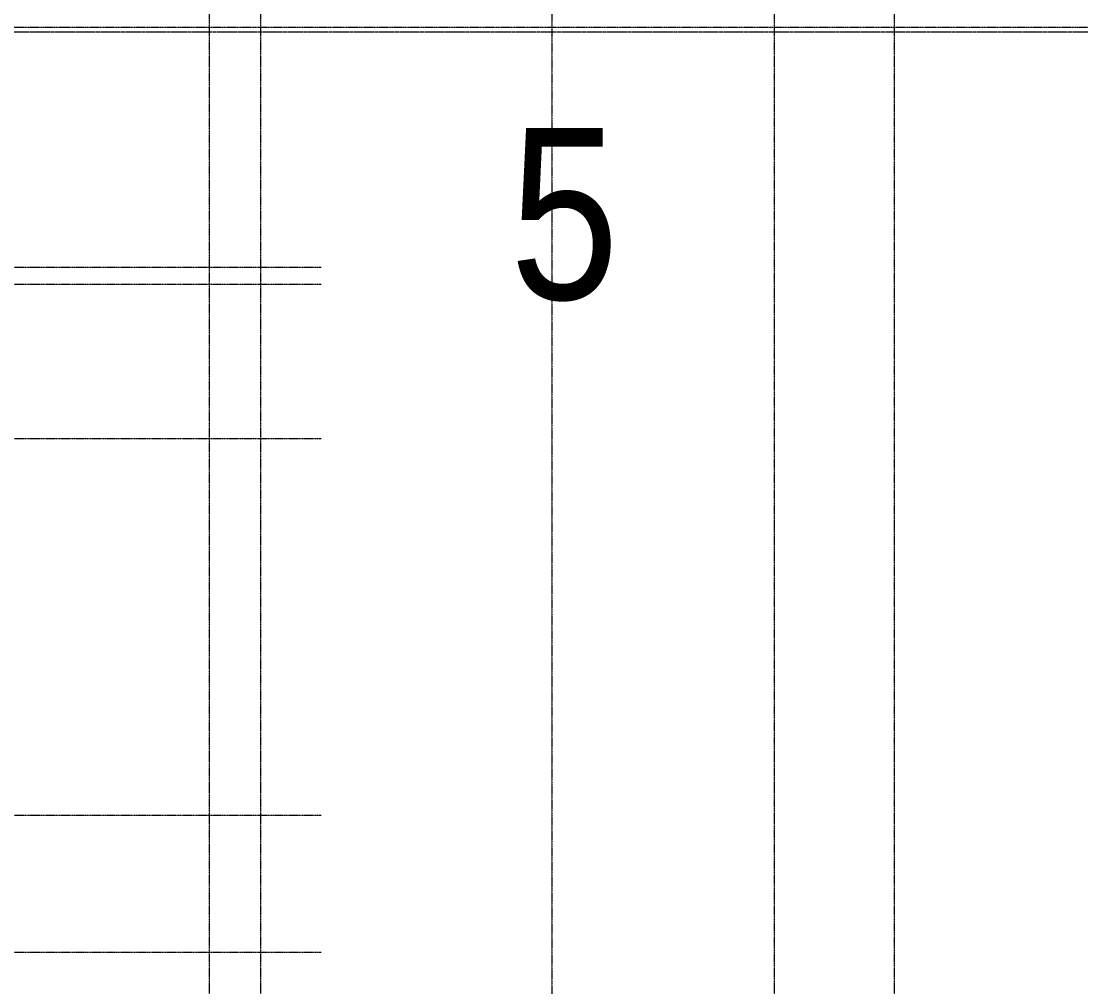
# Model space of a CAD drawing. Header units: millimetres. Extents: x -231292 to 573618, y -153144 to 564035.
# Drawn here: x -197475 to -178909, y 206795 to 223708 of the extents above; entities that cross this region are included whole.
import ezdxf

# ---------------------------------------------------------------- set-up
doc = ezdxf.new("R2010")
doc.units = ezdxf.units.MM
doc.linetypes.add('CENTER2', pattern=[28.575, 19.05, -3.175, 3.175, -3.175])
doc.linetypes.add('DASHED', pattern=[19.05, 12.7, -6.35])
doc.layers.add('АР_Делит', color=250, linetype='Continuous', lineweight=0, plot=False)
doc.layers.add('РД_Оси_100', color=250, linetype='Continuous', lineweight=0)
doc.styles.add('style1', font='ARIALN.TTF')

# ---------------------------------------------------------------- blocks, each defined once
blk = doc.blocks.new('СОШ_2200_АР_ОСИ_М100_28.05.24')
at = {"layer": 'АР_Делит', "color": 5, "linetype": 'DASHED'}
blk.add_lwpolyline([(45245, 26755), (45245, 68320), (20455, 68320), (20455, 26755)], dxfattribs=at)
at = {"layer": 'РД_Оси_100', "linetype": 'CENTER2'}
for p, q in [((27600, -6155), (27600, 139938.679)), ((37500, -6155), (37500, 139938.679)), ((29555, 61200), (-5954.958, 61200)), ((29555, 54600), (-5954.958, 54600)), ((29555, 52200), (-5954.958, 52200))]:
    blk.add_line(p, q, dxfattribs=at)
at = {"layer": 'РД_Оси_100', "color": 1, "linetype": 'CENTER2'}
blk.add_line((39600, -6155), (39600, 139938.679), dxfattribs=at)
at = {"layer": 'РД_Оси_100', "linetype": 'CENTER2'}
for points in [[(28500, -6155), (28500, 139938.679)], [(78274.959, 68400), (-5454.958, 68400), (-5954.958, 68250)], [(29555, 64200), (-5454.958, 64200), (-5954.958, 64350)], [(29555, 63900), (-5454.958, 63900), (-5954.958, 63750)]]:
    blk.add_lwpolyline(points, dxfattribs=at)
at = {"layer": 'РД_Оси_100', "color": 1, "linetype": 'CENTER2'}
blk.add_lwpolyline([(33600, 139938.679), (33600, -6155)], dxfattribs=at)

msp = doc.modelspace()

# ---------------------------------------------------------------- block references
at = {"layer": 'РД_Оси_100'}
msp.add_blockref('СОШ_2200_АР_ОСИ_М100_28.05.24', (-221774.956, 155195.168), dxfattribs=at)

# ---------------------------------------------------------------- texts
at = {"layer": 'АР_Делит', "insert": (-187957.456, 220316.325), "char_height": 3000, "width": 19035, "attachment_point": 5, "style": 'style1'}
msp.add_mtext('5', dxfattribs=at)

doc.saveas('drawing.dxf')
